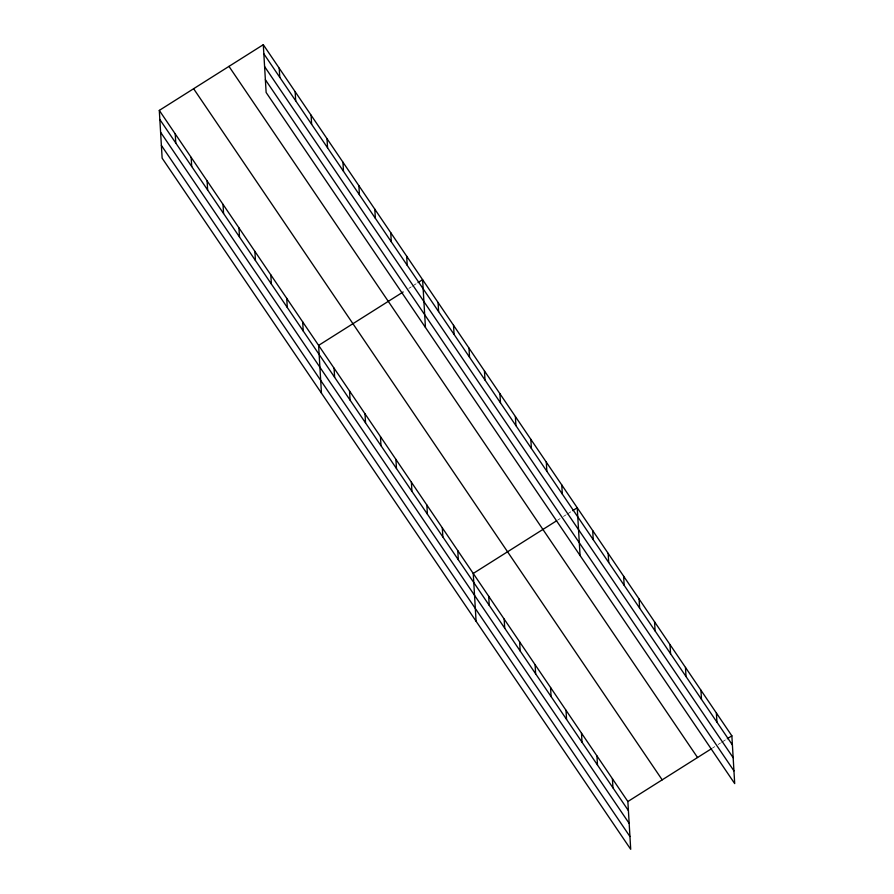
<?xml version="1.0" encoding="UTF-8"?>
<svg xmlns="http://www.w3.org/2000/svg" width="894" height="894" viewBox="0 0 894 894"><rect width="100%" height="100%" fill="white"/><g stroke="black" fill="none" stroke-linecap="round" stroke-linejoin="round"><path stroke-width="0.67" stroke-dasharray="4.47 3.35" d="M408.882 288.36L411.162 286.918M412.313 286.192L416.883 283.297M557.789 520.051L560.08 518.598M563.511 516.43L565.79 514.989M566.941 514.262L571.512 511.379M712.417 748.122L714.708 746.68M718.139 744.512L720.419 743.059M721.57 742.344L726.14 739.45"/><path stroke-width="1.34" d="M159.3 110.398L627.867 801.527L630.706 849.3L162.138 158.16L159.3 110.398L263.294 44.7L731.862 735.84L734.7 783.602L266.133 92.473L263.294 44.7M403.16 291.969L318.61 345.386L321.449 393.148M418.034 282.582L422.605 279.688L425.443 327.45M556.649 520.766L473.239 573.456L476.077 621.229M572.663 510.653L577.233 507.758L580.072 555.532M627.867 801.527L711.278 748.848M727.291 738.723L731.862 735.84M263.831 53.808L732.398 744.948M264.59 66.569L733.158 757.699M265.373 79.711L733.94 770.851M228.976 66.379L697.543 757.52M193.618 88.718L662.186 779.847M159.836 119.505L628.415 810.634M160.596 132.256L629.164 823.396M161.378 145.409L629.946 836.538M716.396 713.032L716.943 722.14M700.941 690.224L701.477 699.331M685.474 667.416L686.011 676.523M670.008 644.608L670.556 653.715M654.553 621.799L655.09 630.907M639.087 598.991L639.623 608.099M623.621 576.183L624.168 585.291M608.155 553.375L608.702 562.482M612.412 778.719L612.949 787.826M592.7 530.567L593.236 539.674M596.946 755.922L597.483 765.018M581.48 733.114L582.028 742.21M561.767 484.95L562.315 494.058M566.014 710.305L566.561 719.413M546.312 462.142L546.849 471.25M550.559 687.497L551.095 696.605M530.846 439.334L531.382 448.442M535.093 664.689L535.629 673.797M515.38 416.537L515.927 425.633M519.626 641.881L520.174 650.988M499.925 393.729L500.461 402.825M504.171 619.073L504.708 628.18M484.459 370.921L484.995 380.028M488.705 596.264L489.241 605.372M468.992 348.112L469.54 357.22M453.526 325.304L454.074 334.412M457.784 550.648L458.32 559.756M438.071 302.496L438.608 311.604M442.318 527.84L442.854 536.948M426.851 505.032L427.399 514.139M406.669 256.187L407.217 265.294M411.385 482.224L411.933 491.331M390.745 232.686L391.281 241.793M395.93 459.415L396.467 468.523M374.809 209.196L375.357 218.292M380.464 436.607L381 445.715M358.885 185.695L359.422 194.803M364.998 413.799L365.545 422.907M342.95 162.194L343.486 171.302M349.543 390.991L350.079 400.099M327.014 138.693L327.562 147.801M334.077 368.194L334.613 377.29M311.09 115.192L311.626 124.3M295.154 91.702L295.69 100.799M302.686 321.885L303.222 330.992M279.219 68.201L279.766 77.309M286.75 298.384L287.287 307.491M270.815 274.883L271.363 283.99M254.891 251.382L255.427 260.489M238.955 227.892L239.503 236.999M223.019 204.391L223.567 213.498M207.095 180.89L207.631 189.997M191.16 157.389L191.707 166.496M175.235 133.888L175.772 142.995"/></g></svg>
